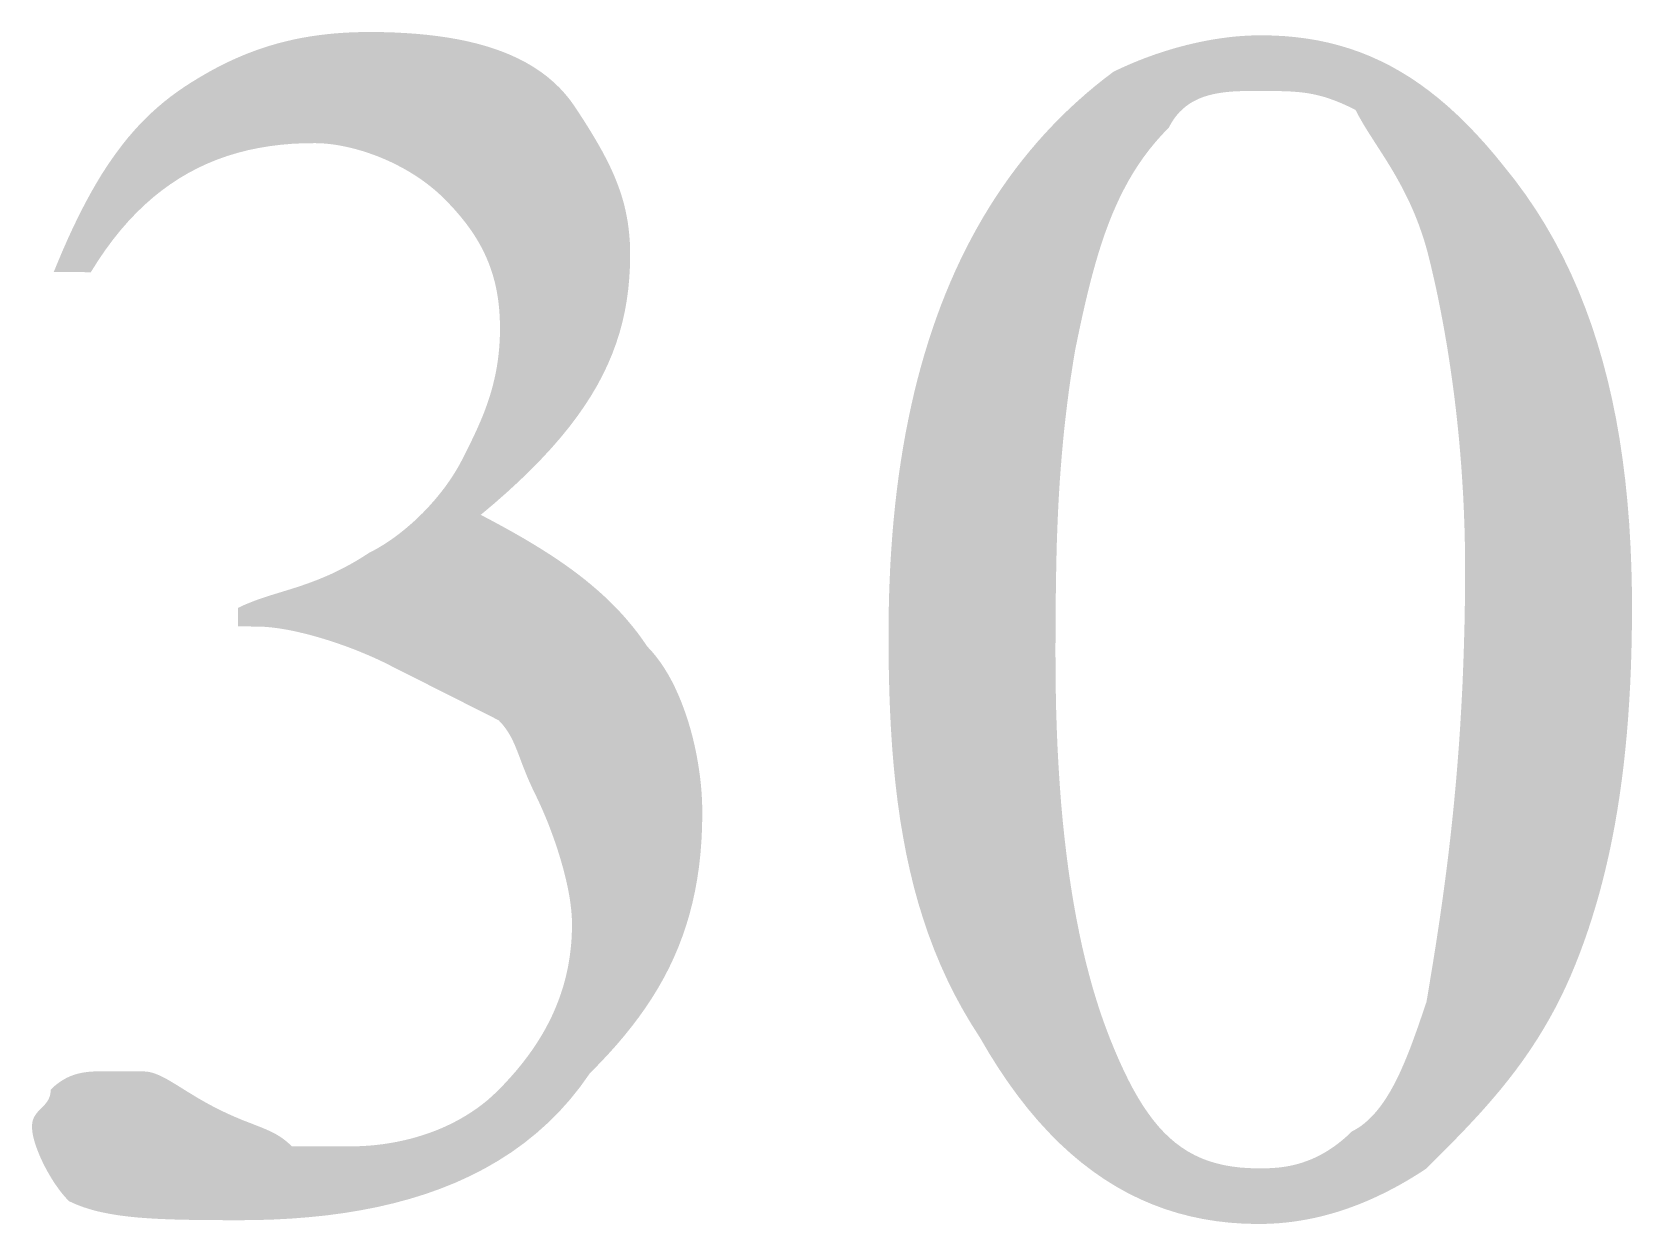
# Model space of a CAD drawing. Header units: millimetres. Extents: x -125 to 146, y -26 to 163.
# Drawn here: x 108.29 to 111.941, y 50.744 to 53.463 of the extents above; entities that cross this region are included whole.
import ezdxf

# ---------------------------------------------------------------- set-up
doc = ezdxf.new("R2010")
doc.units = ezdxf.units.MM
doc.header["$MEASUREMENT"] = 0
doc.layers.get('0').update_dxf_attribs({"color": 255, "linetype": 'CONTINUOUS'})

msp = doc.modelspace()

# ---------------------------------------------------------------- hatches: boundary and pattern name
at = {"true_color": 0x000007}
msp.add_hatch(color=7, dxfattribs=at).paths.add_polyline_path([(108.34, 52.9157), (108.3507, 52.9417), (108.3614, 52.9668), (108.3721, 52.9911), (108.3829, 53.0145), (108.3938, 53.0372), (108.4047, 53.059), (108.4158, 53.0801), (108.4269, 53.1004), (108.4383, 53.12), (108.4497, 53.1389), (108.4614, 53.157), (108.4733, 53.1745), (108.4854, 53.1913), (108.4977, 53.2075), (108.5102, 53.2231), (108.5231, 53.238), (108.5362, 53.2524), (108.5497, 53.2662), (108.5635, 53.2794), (108.5776, 53.2921), (108.5921, 53.3043), (108.6069, 53.316), (108.6222, 53.3272), (108.6379, 53.338), (108.6538, 53.3483), (108.6698, 53.3581), (108.6857, 53.3675), (108.7018, 53.3765), (108.7179, 53.3851), (108.7341, 53.3932), (108.7504, 53.4008), (108.7668, 53.408), (108.7835, 53.4148), (108.8002, 53.4211), (108.8172, 53.427), (108.8344, 53.4325), (108.8518, 53.4375), (108.8695, 53.442), (108.8874, 53.4462), (108.9057, 53.4499), (108.9242, 53.4531), (108.9431, 53.4559), (108.9623, 53.4582), (108.9819, 53.4602), (109.0019, 53.4616), (109.0223, 53.4627), (109.0431, 53.4632), (109.0644, 53.4634), (109.0906, 53.4631), (109.1164, 53.4623), (109.1417, 53.461), (109.1665, 53.4593), (109.1907, 53.457), (109.2145, 53.4542), (109.2377, 53.4509), (109.2603, 53.447), (109.2823, 53.4425), (109.3037, 53.4374), (109.3245, 53.4317), (109.3447, 53.4253), (109.3642, 53.4183), (109.383, 53.4106), (109.4011, 53.4022), (109.4185, 53.3931), (109.4351, 53.3832), (109.451, 53.3727), (109.4661, 53.3613), (109.4804, 53.3491), (109.4939, 53.3362), (109.5066, 53.3224), (109.5184, 53.3078), (109.5294, 53.2923), (109.5397, 53.2766), (109.5496, 53.2613), (109.559, 53.2464), (109.568, 53.2318), (109.5765, 53.2175), (109.5846, 53.2035), (109.5923, 53.1897), (109.5995, 53.176), (109.6063, 53.1626), (109.6127, 53.1492), (109.6186, 53.1359), (109.624, 53.1226), (109.629, 53.1094), (109.6336, 53.0961), (109.6378, 53.0827), (109.6415, 53.0693), (109.6447, 53.0557), (109.6475, 53.0419), (109.6499, 53.0278), (109.6518, 53.0136), (109.6533, 52.999), (109.6544, 52.9841), (109.655, 52.9689), (109.6551, 52.9532), (109.6546, 52.9269), (109.6531, 52.9011), (109.6507, 52.8756), (109.6473, 52.8505), (109.6429, 52.8257), (109.6374, 52.8011), (109.6308, 52.7768), (109.623, 52.7526), (109.6141, 52.7286), (109.604, 52.7047), (109.5926, 52.6809), (109.58, 52.6571), (109.566, 52.6334), (109.5506, 52.6096), (109.5339, 52.5857), (109.5157, 52.5617), (109.4961, 52.5376), (109.4749, 52.5133), (109.4522, 52.4888), (109.428, 52.4641), (109.4021, 52.439), (109.3745, 52.4136), (109.3453, 52.3879), (109.3143, 52.3618), (109.3352, 52.3508), (109.3557, 52.3398), (109.3757, 52.3288), (109.3953, 52.3178), (109.4144, 52.3068), (109.4331, 52.2956), (109.4514, 52.2844), (109.4692, 52.2731), (109.4866, 52.2617), (109.5035, 52.2501), (109.52, 52.2383), (109.536, 52.2264), (109.5517, 52.2142), (109.5668, 52.2018), (109.5815, 52.1892), (109.5958, 52.1763), (109.6097, 52.1631), (109.6231, 52.1497), (109.636, 52.1359), (109.6485, 52.1217), (109.6606, 52.1072), (109.6723, 52.0924), (109.6834, 52.0771), (109.6942, 52.0614), (109.7045, 52.0503), (109.7144, 52.0385), (109.7238, 52.0258), (109.7328, 52.0124), (109.7414, 51.9984), (109.7495, 51.9838), (109.7571, 51.9686), (109.7643, 51.9529), (109.7711, 51.9368), (109.7774, 51.9203), (109.7833, 51.9035), (109.7888, 51.8864), (109.7938, 51.8691), (109.7984, 51.8516), (109.8025, 51.834), (109.8062, 51.8164), (109.8094, 51.7987), (109.8122, 51.7812), (109.8146, 51.7637), (109.8165, 51.7464), (109.818, 51.7293), (109.819, 51.7125), (109.8196, 51.696), (109.8198, 51.6799), (109.8192, 51.6486), (109.8178, 51.6181), (109.8155, 51.5885), (109.8123, 51.5596), (109.8082, 51.5315), (109.8032, 51.504), (109.7974, 51.4773), (109.7907, 51.4511), (109.7831, 51.4256), (109.7746, 51.4006), (109.7653, 51.3761), (109.7551, 51.3521), (109.744, 51.3285), (109.732, 51.3054), (109.7191, 51.2826), (109.7053, 51.2601), (109.6907, 51.238), (109.6752, 51.2161), (109.6588, 51.1945), (109.6415, 51.173), (109.6234, 51.1516), (109.6043, 51.1304), (109.5844, 51.1093), (109.5636, 51.0882), (109.5416, 51.0574), (109.5184, 51.0283), (109.494, 51.001), (109.4683, 50.9753), (109.4414, 50.9512), (109.4135, 50.9287), (109.3844, 50.9077), (109.3542, 50.8883), (109.323, 50.8703), (109.2908, 50.8538), (109.2577, 50.8386), (109.2236, 50.8249), (109.1886, 50.8124), (109.1528, 50.8013), (109.1162, 50.7914), (109.0788, 50.7827), (109.0406, 50.7752), (109.0017, 50.7688), (108.9621, 50.7635), (108.9219, 50.7594), (108.8811, 50.7562), (108.8397, 50.754), (108.7978, 50.7528), (108.7554, 50.7525), (108.7344, 50.7526), (108.7139, 50.7527), (108.6938, 50.7528), (108.6742, 50.753), (108.655, 50.7533), (108.6363, 50.7536), (108.618, 50.7541), (108.6001, 50.7547), (108.5827, 50.7554), (108.5658, 50.7563), (108.5492, 50.7574), (108.5331, 50.7586), (108.5175, 50.7601), (108.5023, 50.7619), (108.4875, 50.7638), (108.4732, 50.7661), (108.4593, 50.7687), (108.4459, 50.7715), (108.4329, 50.7747), (108.4203, 50.7783), (108.4082, 50.7822), (108.3965, 50.7865), (108.3853, 50.7911), (108.3745, 50.7963), (108.3693, 50.8018), (108.364, 50.8077), (108.3588, 50.814), (108.3536, 50.8206), (108.3486, 50.8276), (108.3436, 50.8347), (108.3387, 50.8421), (108.334, 50.8497), (108.3294, 50.8575), (108.3249, 50.8653), (108.3207, 50.8732), (108.3166, 50.8811), (108.3128, 50.8891), (108.3092, 50.897), (108.3059, 50.9048), (108.3028, 50.9126), (108.3001, 50.9201), (108.2976, 50.9275), (108.2955, 50.9347), (108.2937, 50.9416), (108.2923, 50.9482), (108.2913, 50.9545), (108.2907, 50.9604), (108.2905, 50.9659), (108.2907, 50.971), (108.2913, 50.9757), (108.2923, 50.98), (108.2937, 50.9839), (108.2953, 50.9876), (108.2972, 50.991), (108.2993, 50.9942), (108.3016, 50.9972), (108.304, 51.0001), (108.3065, 51.0028), (108.3092, 51.0055), (108.3118, 51.0082), (108.3145, 51.0108), (108.3171, 51.0135), (108.3196, 51.0162), (108.322, 51.0191), (108.3243, 51.0221), (108.3264, 51.0253), (108.3283, 51.0287), (108.3299, 51.0324), (108.3313, 51.0364), (108.3323, 51.0407), (108.3329, 51.0453), (108.3331, 51.0504), (108.3384, 51.0555), (108.3437, 51.0601), (108.3491, 51.0643), (108.3544, 51.0682), (108.3597, 51.0716), (108.365, 51.0748), (108.3703, 51.0776), (108.3756, 51.0801), (108.3809, 51.0822), (108.3862, 51.0842), (108.3915, 51.0858), (108.3968, 51.0872), (108.4021, 51.0884), (108.4074, 51.0894), (108.4126, 51.0902), (108.4179, 51.0909), (108.4232, 51.0914), (108.4285, 51.0917), (108.4338, 51.092), (108.4391, 51.0922), (108.4444, 51.0923), (108.4497, 51.0923), (108.455, 51.0923), (108.4603, 51.0923), (108.4654, 51.0923), (108.47, 51.0922), (108.4743, 51.0922), (108.4783, 51.0922), (108.482, 51.0922), (108.4854, 51.0922), (108.4886, 51.0922), (108.4916, 51.0922), (108.4945, 51.0922), (108.4973, 51.0921), (108.5, 51.0921), (108.5026, 51.0921), (108.5053, 51.0921), (108.508, 51.0921), (108.5107, 51.0921), (108.5136, 51.0921), (108.5166, 51.0921), (108.5198, 51.0921), (108.5232, 51.092), (108.5269, 51.092), (108.5309, 51.092), (108.5352, 51.092), (108.5399, 51.092), (108.5449, 51.092), (108.5502, 51.0917), (108.5556, 51.0911), (108.5609, 51.09), (108.5663, 51.0886), (108.5718, 51.0867), (108.5773, 51.0846), (108.583, 51.0821), (108.5888, 51.0793), (108.5947, 51.0762), (108.6009, 51.0728), (108.6071, 51.0691), (108.6136, 51.0653), (108.6204, 51.0612), (108.6273, 51.0569), (108.6345, 51.0524), (108.642, 51.0477), (108.6498, 51.0429), (108.6579, 51.038), (108.6663, 51.0329), (108.675, 51.0278), (108.6842, 51.0226), (108.6937, 51.0173), (108.7036, 51.012), (108.714, 51.0067), (108.7243, 51.0016), (108.7342, 50.9969), (108.7438, 50.9925), (108.7529, 50.9885), (108.7617, 50.9848), (108.7701, 50.9813), (108.7782, 50.9781), (108.786, 50.9751), (108.7935, 50.9722), (108.8007, 50.9694), (108.8076, 50.9666), (108.8144, 50.964), (108.8208, 50.9613), (108.8271, 50.9586), (108.8333, 50.9558), (108.8392, 50.9529), (108.845, 50.9499), (108.8507, 50.9466), (108.8562, 50.9432), (108.8617, 50.9395), (108.8671, 50.9355), (108.8724, 50.9312), (108.8777, 50.9265), (108.883, 50.9214), (108.8886, 50.9214), (108.8942, 50.9213), (108.8997, 50.9213), (108.9053, 50.9213), (108.9108, 50.9213), (108.9163, 50.9213), (108.9217, 50.9212), (108.9272, 50.9212), (108.9326, 50.9212), (108.938, 50.9212), (108.9434, 50.9212), (108.9488, 50.9211), (108.9542, 50.9211), (108.9595, 50.9211), (108.9649, 50.9211), (108.9702, 50.9211), (108.9755, 50.921), (108.9808, 50.921), (108.9861, 50.921), (108.9915, 50.921), (108.9967, 50.921), (109.002, 50.9209), (109.0073, 50.9209), (109.0126, 50.9209), (109.0285, 50.9211), (109.0444, 50.9217), (109.0602, 50.9227), (109.0759, 50.9242), (109.0916, 50.9261), (109.1072, 50.9285), (109.1227, 50.9313), (109.1381, 50.9346), (109.1533, 50.9382), (109.1684, 50.9424), (109.1833, 50.947), (109.198, 50.952), (109.2124, 50.9574), (109.2266, 50.9633), (109.2406, 50.9697), (109.2543, 50.9765), (109.2677, 50.9837), (109.2808, 50.9914), (109.2935, 50.9995), (109.306, 51.008), (109.318, 51.017), (109.3297, 51.0264), (109.3409, 51.0363), (109.3518, 51.0467), (109.3673, 51.0625), (109.3819, 51.0783), (109.3957, 51.0941), (109.4086, 51.1099), (109.4208, 51.1258), (109.4322, 51.1416), (109.4427, 51.1574), (109.4526, 51.1733), (109.4617, 51.1891), (109.4701, 51.205), (109.4778, 51.2208), (109.4848, 51.2367), (109.4911, 51.2525), (109.4968, 51.2684), (109.5019, 51.2842), (109.5064, 51.3001), (109.5102, 51.3159), (109.5136, 51.3318), (109.5163, 51.3477), (109.5185, 51.3635), (109.5203, 51.3794), (109.5215, 51.3953), (109.5222, 51.4111), (109.5225, 51.427), (109.5223, 51.4378), (109.5217, 51.449), (109.5207, 51.4606), (109.5193, 51.4725), (109.5176, 51.4847), (109.5155, 51.4972), (109.5131, 51.5098), (109.5103, 51.5227), (109.5073, 51.5357), (109.504, 51.5489), (109.5004, 51.562), (109.4966, 51.5753), (109.4926, 51.5885), (109.4883, 51.6017), (109.4839, 51.6149), (109.4793, 51.6279), (109.4746, 51.6407), (109.4698, 51.6534), (109.4648, 51.6659), (109.4597, 51.6781), (109.4546, 51.69), (109.4494, 51.7016), (109.4442, 51.7129), (109.4389, 51.7237), (109.4339, 51.7341), (109.4293, 51.744), (109.425, 51.7536), (109.421, 51.7627), (109.4174, 51.7715), (109.414, 51.78), (109.4108, 51.7881), (109.4078, 51.7959), (109.405, 51.8034), (109.4023, 51.8107), (109.3996, 51.8176), (109.397, 51.8244), (109.3943, 51.8309), (109.3917, 51.8372), (109.3889, 51.8433), (109.3861, 51.8493), (109.3831, 51.8551), (109.3799, 51.8608), (109.3765, 51.8664), (109.3728, 51.8719), (109.3689, 51.8773), (109.3646, 51.8827), (109.36, 51.888), (109.3549, 51.8933), (109.3443, 51.8986), (109.3338, 51.904), (109.3232, 51.9093), (109.3126, 51.9146), (109.3021, 51.92), (109.2915, 51.9253), (109.2809, 51.9306), (109.2704, 51.936), (109.2598, 51.9413), (109.2493, 51.9466), (109.2387, 51.952), (109.2281, 51.9573), (109.2176, 51.9626), (109.207, 51.9679), (109.1964, 51.9733), (109.1859, 51.9786), (109.1753, 51.9839), (109.1647, 51.9893), (109.1542, 51.9946), (109.1436, 51.9999), (109.1331, 52.0053), (109.1225, 52.0106), (109.1119, 52.0159), (109.1014, 52.0213), (109.0906, 52.0266), (109.0794, 52.0319), (109.0677, 52.0372), (109.0558, 52.0424), (109.0435, 52.0475), (109.031, 52.0526), (109.0182, 52.0576), (109.0052, 52.0624), (108.9921, 52.067), (108.9788, 52.0716), (108.9655, 52.0759), (108.9521, 52.08), (108.9387, 52.0839), (108.9254, 52.0876), (108.9121, 52.091), (108.899, 52.0941), (108.886, 52.097), (108.8732, 52.0995), (108.8606, 52.1017), (108.8484, 52.1035), (108.8364, 52.105), (108.8248, 52.1061), (108.8135, 52.1068), (108.8027, 52.107), (108.7604, 52.1072), (108.7605, 52.1495), (108.7711, 52.1546), (108.7818, 52.1592), (108.7925, 52.1635), (108.8033, 52.1676), (108.8142, 52.1714), (108.8252, 52.1751), (108.8363, 52.1786), (108.8476, 52.1821), (108.859, 52.1856), (108.8706, 52.1892), (108.8823, 52.1928), (108.8943, 52.1966), (108.9065, 52.2007), (108.919, 52.205), (108.9316, 52.2097), (108.9446, 52.2147), (108.9579, 52.2202), (108.9714, 52.2261), (108.9853, 52.2326), (108.9995, 52.2398), (109.014, 52.2475), (109.029, 52.256), (109.0443, 52.2653), (109.06, 52.2754), (109.0706, 52.2809), (109.0812, 52.2868), (109.0917, 52.2932), (109.1022, 52.2999), (109.1126, 52.3071), (109.123, 52.3146), (109.1332, 52.3225), (109.1433, 52.3307), (109.1532, 52.3392), (109.163, 52.3479), (109.1726, 52.357), (109.182, 52.3662), (109.1912, 52.3757), (109.2001, 52.3854), (109.2088, 52.3953), (109.2172, 52.4054), (109.2254, 52.4155), (109.2332, 52.4258), (109.2406, 52.4362), (109.2478, 52.4467), (109.2545, 52.4572), (109.2609, 52.4678), (109.2669, 52.4784), (109.2724, 52.4889), (109.2778, 52.4995), (109.2831, 52.5101), (109.2883, 52.5207), (109.2936, 52.5314), (109.2987, 52.5421), (109.3038, 52.553), (109.3087, 52.5639), (109.3135, 52.575), (109.3182, 52.5862), (109.3227, 52.5976), (109.327, 52.6092), (109.3311, 52.621), (109.335, 52.633), (109.3387, 52.6453), (109.3421, 52.6578), (109.3452, 52.6705), (109.3481, 52.6836), (109.3506, 52.697), (109.3528, 52.7107), (109.3546, 52.7248), (109.3561, 52.7392), (109.3572, 52.7541), (109.3579, 52.7693), (109.3582, 52.785), (109.358, 52.8006), (109.3574, 52.8158), (109.3564, 52.8307), (109.3549, 52.8451), (109.353, 52.8592), (109.3506, 52.873), (109.3478, 52.8864), (109.3445, 52.8995), (109.3408, 52.9123), (109.3367, 52.9248), (109.3321, 52.9371), (109.327, 52.9491), (109.3216, 52.9609), (109.3157, 52.9725), (109.3093, 52.984), (109.3025, 52.9953), (109.2953, 53.0064), (109.2876, 53.0174), (109.2795, 53.0283), (109.2709, 53.0391), (109.2619, 53.0498), (109.2525, 53.0605), (109.2426, 53.0711), (109.2323, 53.0818), (109.2215, 53.0922), (109.2104, 53.1021), (109.1988, 53.1116), (109.187, 53.1207), (109.1748, 53.1294), (109.1624, 53.1376), (109.1497, 53.1453), (109.1369, 53.1527), (109.1239, 53.1595), (109.1108, 53.166), (109.0977, 53.172), (109.0845, 53.1776), (109.0713, 53.1827), (109.0581, 53.1873), (109.045, 53.1916), (109.032, 53.1954), (109.0192, 53.1987), (109.0065, 53.2017), (108.9941, 53.2041), (108.9819, 53.2062), (108.97, 53.2077), (108.9584, 53.2089), (108.9472, 53.2096), (108.9364, 53.2098), (108.9099, 53.2095), (108.8838, 53.2083), (108.8581, 53.2061), (108.833, 53.203), (108.8083, 53.1989), (108.784, 53.1939), (108.7602, 53.1878), (108.7369, 53.1808), (108.714, 53.1727), (108.6916, 53.1636), (108.6696, 53.1534), (108.6481, 53.1421), (108.627, 53.1297), (108.6064, 53.1162), (108.5863, 53.1016), (108.5665, 53.0858), (108.5473, 53.0688), (108.5284, 53.0506), (108.51, 53.0312), (108.4921, 53.0106), (108.4746, 52.9887), (108.4575, 52.9656), (108.4409, 52.9411), (108.4247, 52.9154)])
h = msp.add_hatch(color=7, dxfattribs=at)
h.paths.add_polyline_path([(110.2447, 52.1017), (110.245, 52.1388), (110.2458, 52.1755), (110.2471, 52.2117), (110.2487, 52.2474), (110.2509, 52.2827), (110.2534, 52.3175), (110.2564, 52.3518), (110.2598, 52.3857), (110.2637, 52.4191), (110.268, 52.4521), (110.2728, 52.4846), (110.278, 52.5166), (110.2836, 52.5482), (110.2897, 52.5793), (110.2962, 52.61), (110.3031, 52.6402), (110.3105, 52.67), (110.3183, 52.6993), (110.3266, 52.7282), (110.3353, 52.7566), (110.3444, 52.7846), (110.354, 52.8121), (110.364, 52.8392), (110.3745, 52.8659), (110.3854, 52.8921), (110.3967, 52.9178), (110.4085, 52.9431), (110.4207, 52.968), (110.4334, 52.9924), (110.4465, 53.0164), (110.46, 53.0399), (110.474, 53.063), (110.4884, 53.0857), (110.5033, 53.1079), (110.5186, 53.1297), (110.5343, 53.151), (110.5505, 53.1719), (110.5671, 53.1923), (110.5841, 53.2123), (110.6016, 53.2319), (110.6196, 53.251), (110.6379, 53.2697), (110.6567, 53.2879), (110.676, 53.3057), (110.6957, 53.3231), (110.7158, 53.34), (110.7364, 53.3564), (110.7574, 53.3724), (110.7682, 53.3777), (110.7794, 53.3829), (110.7911, 53.3881), (110.8031, 53.3932), (110.8155, 53.3983), (110.8283, 53.4033), (110.8413, 53.4081), (110.8547, 53.4129), (110.8684, 53.4174), (110.8824, 53.4218), (110.8966, 53.4261), (110.9111, 53.4301), (110.9257, 53.4339), (110.9406, 53.4374), (110.9557, 53.4408), (110.9709, 53.4438), (110.9862, 53.4465), (111.0017, 53.4489), (111.0173, 53.451), (111.033, 53.4528), (111.0488, 53.4541), (111.0646, 53.4551), (111.0805, 53.4557), (111.0964, 53.4559), (111.1229, 53.4553), (111.149, 53.4539), (111.1747, 53.4515), (111.1999, 53.4482), (111.2248, 53.444), (111.2493, 53.4388), (111.2734, 53.4325), (111.2972, 53.4253), (111.3207, 53.4171), (111.3439, 53.4078), (111.3668, 53.3974), (111.3895, 53.386), (111.4119, 53.3734), (111.4341, 53.3598), (111.4561, 53.345), (111.4779, 53.329), (111.4995, 53.3119), (111.521, 53.2936), (111.5424, 53.274), (111.5637, 53.2532), (111.5849, 53.2312), (111.6061, 53.2079), (111.6272, 53.1834), (111.6482, 53.1575), (111.6739, 53.1252), (111.6983, 53.092), (111.7214, 53.058), (111.7432, 53.0231), (111.7637, 52.9873), (111.7831, 52.9506), (111.8012, 52.913), (111.8181, 52.8745), (111.8338, 52.8352), (111.8484, 52.795), (111.8618, 52.7538), (111.8741, 52.7118), (111.8853, 52.6689), (111.8954, 52.6251), (111.9045, 52.5804), (111.9125, 52.5348), (111.9194, 52.4883), (111.9254, 52.441), (111.9303, 52.3927), (111.9343, 52.3435), (111.9373, 52.2934), (111.9394, 52.2424), (111.9406, 52.1905), (111.9408, 52.1377), (111.9404, 52.0959), (111.9396, 52.0548), (111.9384, 52.0146), (111.9367, 51.9753), (111.9345, 51.9367), (111.932, 51.899), (111.929, 51.862), (111.9255, 51.8258), (111.9217, 51.7903), (111.9173, 51.7555), (111.9126, 51.7215), (111.9074, 51.6881), (111.9018, 51.6554), (111.8957, 51.6233), (111.8892, 51.5918), (111.8822, 51.561), (111.8748, 51.5307), (111.867, 51.501), (111.8587, 51.4719), (111.85, 51.4433), (111.8409, 51.4152), (111.8313, 51.3876), (111.8213, 51.3605), (111.8108, 51.3339), (111.7999, 51.3079), (111.7886, 51.2828), (111.7769, 51.2584), (111.7648, 51.2349), (111.7523, 51.2121), (111.7395, 51.19), (111.7264, 51.1685), (111.7129, 51.1477), (111.6992, 51.1274), (111.6852, 51.1077), (111.6709, 51.0886), (111.6564, 51.0699), (111.6417, 51.0516), (111.6267, 51.0338), (111.6116, 51.0163), (111.5964, 50.9991), (111.5809, 50.9823), (111.5654, 50.9657), (111.5497, 50.9493), (111.534, 50.9331), (111.5182, 50.9171), (111.5023, 50.9012), (111.4864, 50.8853), (111.4704, 50.8695), (111.4545, 50.8592), (111.4386, 50.8493), (111.4227, 50.8399), (111.4068, 50.8309), (111.3909, 50.8224), (111.3749, 50.8143), (111.359, 50.8066), (111.3431, 50.7994), (111.3271, 50.7926), (111.3112, 50.7863), (111.2952, 50.7804), (111.2793, 50.7749), (111.2633, 50.7699), (111.2473, 50.7654), (111.2313, 50.7612), (111.2152, 50.7575), (111.1992, 50.7543), (111.1831, 50.7515), (111.1671, 50.7491), (111.151, 50.7472), (111.1348, 50.7457), (111.1187, 50.7447), (111.1025, 50.7441), (111.0863, 50.7439), (111.0548, 50.7447), (111.0237, 50.7468), (110.9931, 50.7503), (110.9629, 50.7551), (110.9332, 50.7614), (110.9039, 50.769), (110.875, 50.7781), (110.8466, 50.7887), (110.8186, 50.8007), (110.7911, 50.8142), (110.7641, 50.8292), (110.7375, 50.8457), (110.7113, 50.8638), (110.6856, 50.8834), (110.6603, 50.9046), (110.6354, 50.9274), (110.6111, 50.9519), (110.5871, 50.9779), (110.5636, 51.0056), (110.5406, 51.035), (110.518, 51.0661), (110.4959, 51.0988), (110.4742, 51.1333), (110.4529, 51.1696), (110.4325, 51.2016), (110.4134, 51.2341), (110.3955, 51.2671), (110.3789, 51.3006), (110.3634, 51.3346), (110.3491, 51.3691), (110.3359, 51.4041), (110.3238, 51.4397), (110.3126, 51.4759), (110.3025, 51.5127), (110.2934, 51.5502), (110.2851, 51.5882), (110.2778, 51.627), (110.2712, 51.6664), (110.2655, 51.7065), (110.2606, 51.7473), (110.2564, 51.7888), (110.2529, 51.8311), (110.2501, 51.8742), (110.2479, 51.918), (110.2463, 51.9627), (110.2453, 52.0082), (110.2447, 52.0545)])
h.paths.add_polyline_path([(110.6255, 52.0579), (110.6256, 52.0108), (110.6261, 51.9645), (110.627, 51.919), (110.6284, 51.8745), (110.6302, 51.8308), (110.6325, 51.788), (110.6352, 51.7461), (110.6383, 51.7051), (110.6419, 51.665), (110.646, 51.6257), (110.6505, 51.5873), (110.6554, 51.5498), (110.6608, 51.5132), (110.6666, 51.4775), (110.6729, 51.4426), (110.6796, 51.4086), (110.6867, 51.3755), (110.6943, 51.3433), (110.7024, 51.312), (110.7108, 51.2815), (110.7198, 51.2519), (110.7291, 51.2232), (110.739, 51.1954), (110.7492, 51.1685), (110.7597, 51.1426), (110.7703, 51.1181), (110.7809, 51.0949), (110.7916, 51.0729), (110.8025, 51.0521), (110.8136, 51.0326), (110.8248, 51.0144), (110.8364, 50.9973), (110.8483, 50.9813), (110.8604, 50.9666), (110.873, 50.9529), (110.886, 50.9404), (110.8994, 50.929), (110.9133, 50.9187), (110.9277, 50.9094), (110.9427, 50.9012), (110.9582, 50.894), (110.9744, 50.8878), (110.9913, 50.8827), (111.0088, 50.8784), (111.0271, 50.8752), (111.0462, 50.8728), (111.0661, 50.8714), (111.0868, 50.8709), (111.0926, 50.8709), (111.0988, 50.8709), (111.1054, 50.871), (111.1124, 50.8712), (111.1197, 50.8715), (111.1274, 50.8721), (111.1353, 50.8728), (111.1435, 50.8738), (111.1521, 50.8751), (111.1608, 50.8767), (111.1699, 50.8787), (111.1791, 50.8811), (111.1886, 50.884), (111.1982, 50.8873), (111.208, 50.8911), (111.218, 50.8955), (111.2281, 50.9005), (111.2384, 50.9061), (111.2487, 50.9123), (111.2591, 50.9193), (111.2696, 50.9269), (111.2802, 50.9354), (111.2908, 50.9447), (111.3014, 50.9548), (111.3118, 50.9605), (111.3218, 50.967), (111.3313, 50.9743), (111.3405, 50.9825), (111.3493, 50.9913), (111.3578, 51.0009), (111.366, 51.0111), (111.3738, 51.0219), (111.3813, 51.0334), (111.3886, 51.0453), (111.3956, 51.0578), (111.4024, 51.0708), (111.409, 51.0842), (111.4153, 51.0981), (111.4215, 51.1123), (111.4275, 51.1268), (111.4334, 51.1416), (111.4391, 51.1567), (111.4447, 51.172), (111.4503, 51.1874), (111.4557, 51.2031), (111.4611, 51.2188), (111.4665, 51.2346), (111.4719, 51.2505), (111.4773, 51.2824), (111.4826, 51.3149), (111.488, 51.3478), (111.4933, 51.3813), (111.4985, 51.4154), (111.5037, 51.4501), (111.5087, 51.4855), (111.5136, 51.5216), (111.5184, 51.5584), (111.523, 51.596), (111.5274, 51.6344), (111.5316, 51.6736), (111.5356, 51.7137), (111.5394, 51.7548), (111.5429, 51.7967), (111.5462, 51.8397), (111.5491, 51.8838), (111.5517, 51.9288), (111.5541, 51.975), (111.556, 52.0224), (111.5576, 52.0709), (111.5589, 52.1206), (111.5597, 52.1716), (111.5601, 52.2238), (111.56, 52.261), (111.5595, 52.2976), (111.5586, 52.3338), (111.5573, 52.3694), (111.5557, 52.4045), (111.5536, 52.439), (111.5513, 52.473), (111.5486, 52.5064), (111.5457, 52.5392), (111.5424, 52.5713), (111.5389, 52.6028), (111.5352, 52.6337), (111.5312, 52.6639), (111.527, 52.6934), (111.5227, 52.7222), (111.5182, 52.7502), (111.5135, 52.7775), (111.5087, 52.8041), (111.5038, 52.8298), (111.4988, 52.8548), (111.4937, 52.879), (111.4885, 52.9023), (111.4833, 52.9248), (111.4781, 52.9464), (111.4727, 52.9672), (111.4669, 52.9871), (111.4606, 53.0062), (111.4541, 53.0245), (111.4473, 53.0421), (111.4402, 53.059), (111.4329, 53.0753), (111.4253, 53.0909), (111.4177, 53.1059), (111.4099, 53.1204), (111.4021, 53.1344), (111.3942, 53.1478), (111.3863, 53.1609), (111.3785, 53.1735), (111.3707, 53.1858), (111.363, 53.1977), (111.3555, 53.2094), (111.3482, 53.2208), (111.341, 53.2319), (111.3342, 53.2429), (111.3276, 53.2538), (111.3214, 53.2645), (111.3155, 53.2751), (111.31, 53.2857), (111.2997, 53.2908), (111.2897, 53.2955), (111.2802, 53.2998), (111.2709, 53.3037), (111.2619, 53.3072), (111.2532, 53.3104), (111.2447, 53.3133), (111.2364, 53.3158), (111.2282, 53.318), (111.2201, 53.32), (111.212, 53.3217), (111.204, 53.3232), (111.196, 53.3244), (111.1879, 53.3255), (111.1797, 53.3263), (111.1714, 53.327), (111.163, 53.3276), (111.1543, 53.328), (111.1454, 53.3283), (111.1362, 53.3285), (111.1267, 53.3287), (111.1168, 53.3288), (111.1066, 53.3288), (111.0959, 53.3289), (111.0853, 53.3289), (111.0747, 53.3289), (111.0642, 53.3288), (111.0537, 53.3286), (111.0434, 53.3283), (111.033, 53.3278), (111.0228, 53.327), (111.0128, 53.326), (111.0029, 53.3247), (110.9931, 53.3231), (110.9835, 53.3211), (110.9741, 53.3187), (110.965, 53.3159), (110.9561, 53.3126), (110.9474, 53.3087), (110.939, 53.3044), (110.9309, 53.2994), (110.9231, 53.2938), (110.9157, 53.2875), (110.9085, 53.2806), (110.9018, 53.2729), (110.8954, 53.2644), (110.8895, 53.2551), (110.8839, 53.245), (110.8684, 53.2289), (110.8538, 53.2125), (110.8399, 53.1955), (110.8268, 53.1782), (110.8145, 53.1603), (110.8028, 53.1421), (110.7918, 53.1234), (110.7815, 53.1042), (110.7717, 53.0847), (110.7625, 53.0646), (110.7537, 53.0442), (110.7455, 53.0232), (110.7377, 53.0019), (110.7303, 52.9801), (110.7233, 52.9578), (110.7166, 52.9351), (110.7102, 52.912), (110.704, 52.8885), (110.6981, 52.8644), (110.6923, 52.84), (110.6867, 52.8151), (110.6812, 52.7898), (110.6758, 52.764), (110.6704, 52.7378), (110.6652, 52.7062), (110.6604, 52.6751), (110.656, 52.6444), (110.6521, 52.614), (110.6485, 52.5839), (110.6452, 52.5542), (110.6423, 52.5248), (110.6397, 52.4957), (110.6374, 52.4669), (110.6353, 52.4384), (110.6335, 52.4101), (110.632, 52.382), (110.6307, 52.3542), (110.6296, 52.3266), (110.6286, 52.2991), (110.6279, 52.2719), (110.6273, 52.2447), (110.6268, 52.2178), (110.6264, 52.1909), (110.6261, 52.1642), (110.6259, 52.1375), (110.6257, 52.1109), (110.6256, 52.0844)])

doc.saveas('drawing.dxf')
